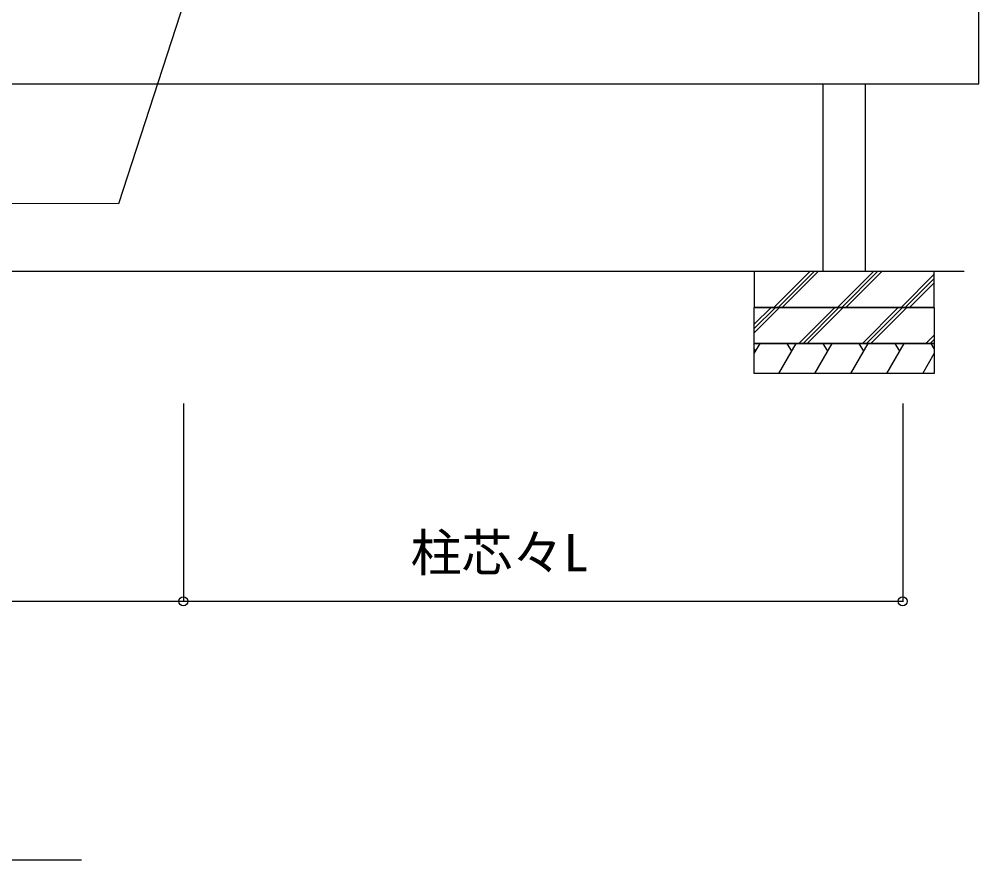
# Model space of a CAD drawing. Units: millimetres, scale not verified. Extents: x -4375 to 4375, y -6498 to 6472.
# Drawn here: x 296 to 1896, y -630 to 772 of the extents above; entities that cross this region are included whole.
import ezdxf
from ezdxf.enums import TextEntityAlignment as Align

# ---------------------------------------------------------------- set-up
doc = ezdxf.new("R2010")
doc.units = ezdxf.units.MM
doc.header["$LTSCALE"] = 30
for name, color, linetype in [('0-5_YKK_A1', 4, 'Continuous'), ('0-6_YKK_D', 6, 'Continuous'), ('0-8_YSS_K', 3, 'Continuous')]:
    doc.layers.add(name, color=color, linetype=linetype)
doc.styles.add('ＭＳ ゴシック', font='')
doc.styles.get('ＭＳ ゴシック').set_extended_font_data('MS Gothic')

msp = doc.modelspace()

# ---------------------------------------------------------------- linework, layer by layer
at = {"layer": '0-5_YKK_A1'}
msp.add_line((1706.92, 664.6), (1706.92, 351.6), dxfattribs=at)
for points in [[(-757.58, 664.6), (1896.42, 664.6), (1896.42, 806.6)], [(1706.92, 351.6), (1636.92, 351.6), (1636.92, 664.6)]]:
    msp.add_lwpolyline(points, dxfattribs=at)
at = {"layer": '0-6_YKK_D'}
for p, q in [((569.42, 131.6), (569.42, -199.4)), ((569.42, 131.6), (569.42, -199.4)), ((1769.42, 131.6), (1769.42, -199.4)), ((-630.58, -198.4), (569.42, -198.4)), ((569.42, -198.4), (1769.42, -198.4))]:
    msp.add_line(p, q, dxfattribs=at)
for points in [[(571.1, 803.01), (461.14, 464.6), (-398.93, 466.39)], [(-985.6, -198.4), (-856.26, -629.53), (399.33, -629.53)]]:
    msp.add_lwpolyline(points, dxfattribs=at)
for centre in [(569.42, -198.4), (569.42, -198.4), (1769.42, -198.4)]:
    msp.add_circle(centre, 7.5, dxfattribs=at)
at = {"layer": '0-8_YSS_K'}
for p, q in [((1871.92, 351.6), (-1378.08, 351.6)), ((1821.92, 351.6), (1521.92, 351.6)), ((1521.92, 350.94), (1522.58, 351.6)), ((1554.51, 291.6), (1614.51, 351.6)), ((1561.58, 291.6), (1621.58, 351.6)), ((1568.65, 291.6), (1628.65, 351.6)), ((1660.57, 291.6), (1720.57, 351.6)), ((1667.64, 291.6), (1727.64, 351.6)), ((1674.72, 291.6), (1734.72, 351.6)), ((1766.64, 291.6), (1821.92, 346.88)), ((1773.71, 291.6), (1821.92, 339.81)), ((1780.78, 291.6), (1821.92, 332.74)), ((1821.92, 291.6), (1521.92, 291.6)), ((1521.92, 263.49), (1550.03, 291.6)), ((1521.92, 256.42), (1557.1, 291.6)), ((1521.92, 249.35), (1564.17, 291.6)), ((1596.09, 231.6), (1656.09, 291.6)), ((1603.16, 231.6), (1663.16, 291.6)), ((1610.23, 231.6), (1670.23, 291.6)), ((1702.16, 231.6), (1762.16, 291.6)), ((1709.23, 231.6), (1769.23, 291.6)), ((1716.3, 231.6), (1776.3, 291.6)), ((1808.22, 231.6), (1821.92, 245.3)), ((1521.92, 215.06), (1531.47, 231.6)), ((1562.64, 181.6), (1591.51, 231.6)), ((1576.29, 231.6), (1583.9, 218.42)), ((1622.69, 181.6), (1651.56, 231.6)), ((1636.33, 231.6), (1643.95, 218.42)), ((1682.73, 181.6), (1711.6, 231.6)), ((1696.38, 231.6), (1703.99, 218.42)), ((1742.78, 181.6), (1771.64, 231.6)), ((1756.42, 231.6), (1764.03, 218.42)), ((1815.29, 231.6), (1821.92, 238.23)), ((1816.47, 231.6), (1821.92, 222.16)), ((1521.92, 221.77), (1523.86, 218.42)), ((1802.82, 181.6), (1821.92, 214.68))]:
    msp.add_line(p, q, dxfattribs=at)
for points in [[(1521.92, 351.6), (1521.92, 291.6), (1821.92, 291.6), (1821.92, 351.6)], [(1521.92, 291.6), (1821.92, 291.6), (1521.92, 291.6)], [(1521.92, 291.6), (1821.92, 291.6), (1521.92, 291.6)], [(1521.92, 291.6), (1821.92, 291.6), (1521.92, 291.6)], [(1521.92, 291.6), (1821.92, 291.6), (1521.92, 291.6)], [(1821.92, 291.6), (1521.92, 291.6), (1821.92, 291.6)], [(1821.92, 291.6), (1821.92, 231.6), (1521.92, 231.6), (1521.92, 291.6)]]:
    msp.add_lwpolyline(points, dxfattribs=at)
msp.add_lwpolyline([(1521.92, 231.6), (1821.92, 231.6), (1821.92, 181.6), (1521.92, 181.6)], close=True, dxfattribs=at)

# ---------------------------------------------------------------- texts
at = {"layer": '0-6_YKK_D', "style": 'ＭＳ ゴシック'}
msp.add_text('柱芯々L', height=62.32, dxfattribs=at).set_placement((948.47, -167.29), align=Align.BOTTOM_LEFT)

doc.saveas('drawing.dxf')
